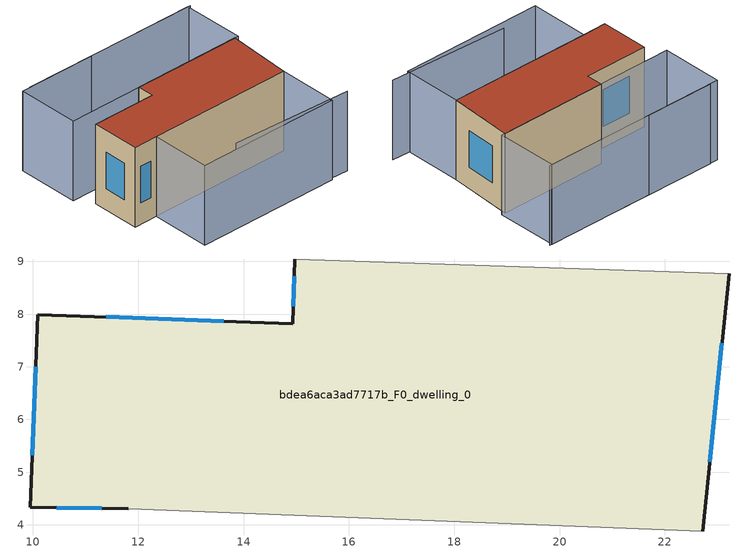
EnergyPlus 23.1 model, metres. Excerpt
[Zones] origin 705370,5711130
bdea6aca3ad7717b_F0_dwelling_0
 floor ground (EU_floor_Construction): 23.22,8.77 22.72,3.88 11.81,4.31 9.95,4.33 10.09,7.99 14.93,7.82 14.97,9.05 z0
 wall outside (EU_wall_Construction): 14.97,9.05 14.93,7.82 10.09,7.99 9.95,4.33 11.81,4.31 / 22.72,3.88 23.22,8.77 z0:6
 wall adiabatic (EU_wall_Construction): 23.22,8.77 14.97,9.05 / 11.81,4.31 22.72,3.88 z0:6
 window (EU_Window_Construction): 14.96,8.72 14.94,8.15 / 22.86,5.2 23.08,7.45 / 10.45,4.33 11.31,4.32 / 10.05,7.01 9.99,5.32 / 13.63,7.87 11.4,7.95 z1.62:4.38
 roof outside (EU_roof_Construction): 22.72,3.88 23.22,8.77 14.97,9.05 14.93,7.82 10.09,7.99 9.95,4.33 11.81,4.31 z6
shading: 14.82,0.23 23.93,-0.53 / 23.82,13.3 10.14,13.91 / 23.49,8.73 9.35,9.26 / 9.35,9.26 9.52,13.89 / 9.52,13.89 23.66,13.37 / 23.66,13.37 23.49,8.73 / 11.81,4.31 22.72,3.88 / 22.72,3.88 22.55,-0.59 / 22.55,-0.59 11.63,-0.17 / 11.63,-0.17 11.81,4.31 z0:6
[Building]
EU S2 Campaign: North Axis=0; Terrain=City; Solar Distribution=FullExterior
[Site:Location]
London: Latitude=51.5; Longitude=-0.5; Time Zone=0; Elevation=25
[SizingPeriod:WeatherFileDays]
AnnualSizingPeriod: Begin Month=1; Begin Day of Month=1; End Month=12; End Day of Month=31; Day of Week for Start Day=Monday; Use Weather File Daylight Saving Period=No; Use Weather File Rain and Snow Indicators=No
[MATERIAL]
EU_InternalMass_Material: Roughness=MediumRough; Thickness=0.1; Conductivity=1; Density=1800; Specific Heat=900; Thermal Absorptance=0.9; Solar Absorptance=0.7; Visible Absorptance=0.7
[MATERIAL:NOMASS] Roughness=MediumRough; Thermal Absorptance=0.9; Solar Absorptance=0.7; Visible Absorptance=0.7
Name | Thermal Resistance
EU_wall_NoMass | 0.555556
EU_roof_NoMass | 0.510204
EU_floor_NoMass | 1.68919
[WINDOWMATERIAL:SIMPLEGLAZINGSYSTEM]
EU_Window_SimpleGlazing: UFactor=3.96; Solar Heat Gain Coefficient=0.85; Visible Transmittance=0.85
[CONSTRUCTION]
EU_wall_Construction: EU_wall_NoMass
EU_roof_Construction: EU_roof_NoMass
EU_floor_Construction: EU_floor_NoMass
EU_InternalMass_Construction: EU_InternalMass_Material
EU_Window_Construction: EU_Window_SimpleGlazing
[ZONE]
bdea6aca3ad7717b_F0_dwelling_0: Type=1; Multiplier=1; Ceiling Height=autocalculate; Volume=342.413; Floor Area=autocalculate; Part of Total Floor Area=Yes
[INTERNALMASS]
bdea6aca3ad7717b_F0_dwelling_0_EU_InternalMass: Construction=EU_InternalMass_Construction; Zone or ZoneList=bdea6aca3ad7717b_F0_dwelling_0; Surface Area=57.0691
[OTHEREQUIPMENT]
EU_Step8_InternalGain_bdea6aca3ad7717b_F0_dwelling_0_f000: Fuel Type=Electricity; Zone or ZoneList or Space or SpaceList=bdea6aca3ad7717b_F0_dwelling_0; Schedule=EU_Step8_GainSchedule_bdea6aca3ad7717b_F0_dwelling_0_f000; Design Level Calculation Method=Watts/Area; Power per Zone Floor Area=1; Fraction Latent=0; Fraction Radiant=0; Fraction Lost=0; Carbon Dioxide Generation Rate=0; EndUse Subcategory=EU_Step8_InternalGains
[ZONEVENTILATION:DESIGNFLOWRATE]
EU_ConstantAir_bdea6aca3ad7717b_F0_dwelling_0: Zone or ZoneList or Space or SpaceList=bdea6aca3ad7717b_F0_dwelling_0; Schedule=EU_AlwaysOn; Design Flow Rate Calculation Method=AirChanges/Hour; Air Changes per Hour=0.48; Ventilation Type=Natural; Fan Pressure Rise=0; Fan Total Efficiency=1; Constant Term Coefficient=1; Temperature Term Coefficient=0; Velocity Term Coefficient=0; Velocity Squared Term Coefficient=0; Minimum Indoor Temperature=-100; Maximum Indoor Temperature=100; Delta Temperature=-100; Minimum Outdoor Temperature=-100; Maximum Outdoor Temperature=100; Maximum Wind Speed=40
[HVACTEMPLATE:THERMOSTAT]
EU_HeatOnly_bdea6aca3ad7717b_F0_dwelling_0: Constant Heating Setpoint=20; Constant Cooling Setpoint=50
[HVACTEMPLATE:ZONE:IDEALLOADSAIRSYSTEM]
bdea6aca3ad7717b_F0_dwelling_0: Template Thermostat=EU_HeatOnly_bdea6aca3ad7717b_F0_dwelling_0; System Availability Schedule=EU_AlwaysOn; Maximum Heating Supply Air Temperature=50; Minimum Cooling Supply Air Temperature=13; Maximum Heating Supply Air Humidity Ratio=0.0156; Minimum Cooling Supply Air Humidity Ratio=0.0077; Heating Limit=NoLimit; Cooling Limit=NoLimit; Heating Availability Schedule=EU_AlwaysOn; Cooling Availability Schedule=EU_CoolingOff; Dehumidification Control Type=ConstantSensibleHeatRatio; Cooling Sensible Heat Ratio=0.7; Dehumidification Setpoint=60; Humidification Control Type=None; Humidification Setpoint=30; Outdoor Air Method=None; Outdoor Air Flow Rate per Person=0.00944; Outdoor Air Flow Rate per Zone Floor Area=0; Outdoor Air Flow Rate per Zone=0; Demand Controlled Ventilation Type=None; Outdoor Air Economizer Type=NoEconomizer; Heat Recovery Type=None; Sensible Heat Recovery Effectiveness=0.7; Latent Heat Recovery Effectiveness=0.65
[SIZING:ZONE]
bdea6aca3ad7717b_F0_dwelling_0: Zone Cooling Design Supply Air Temperature Input Method=SupplyAirTemperature; Zone Cooling Design Supply Air Temperature=13; Zone Heating Design Supply Air Temperature Input Method=SupplyAirTemperature; Zone Heating Design Supply Air Temperature=50; Zone Cooling Design Supply Air Humidity Ratio=0.008; Zone Heating Design Supply Air Humidity Ratio=0.008; Cooling Design Air Flow Method=DesignDay; Cooling Design Air Flow Rate=0; Cooling Minimum Air Flow per Zone Floor Area=0.000762; Cooling Minimum Air Flow=0; Cooling Minimum Air Flow Fraction=0.2; Heating Design Air Flow Method=DesignDay; Heating Design Air Flow Rate=0; Heating Maximum Air Flow per Zone Floor Area=0.002032; Heating Maximum Air Flow=0.141576; Heating Maximum Air Flow Fraction=0.3; Account for Dedicated Outdoor Air System=No; Dedicated Outdoor Air System Control Strategy=NeutralSupplyAir; Dedicated Outdoor Air Low Setpoint Temperature for Design=autosize; Dedicated Outdoor Air High Setpoint Temperature for Design=autosize; Zone Load Sizing Method=Sensible Load Only No Latent Load; Zone Latent Cooling Design Supply Air Humidity Ratio Input Method=HumidityRatioDifference; Zone Cooling Design Supply Air Humidity Ratio Difference=0.005; Zone Latent Heating Design Supply Air Humidity Ratio Input Method=HumidityRatioDifference; Zone Humidification Design Supply Air Humidity Ratio Difference=0.005
[SCHEDULE:CONSTANT]
Name | Hourly Value
EU_AlwaysOn | 1
EU_CoolingOff | 0
[SCHEDULE:FILE]
EU_Step8_GainSchedule_bdea6aca3ad7717b_F0_dwelling_0_f000: File=../../schedules/bdea6aca3ad7717b/bdea6aca3ad7717b_F0_dwelling_0_f000_gain.csv; Column Number=1; Rows to Skip at Top=0; Number of Hours of Data=8760; Column Separator=Comma; Interpolate to Timestep=No; Minutes per Item=60; Adjust Schedule for Daylight Savings=Yes
